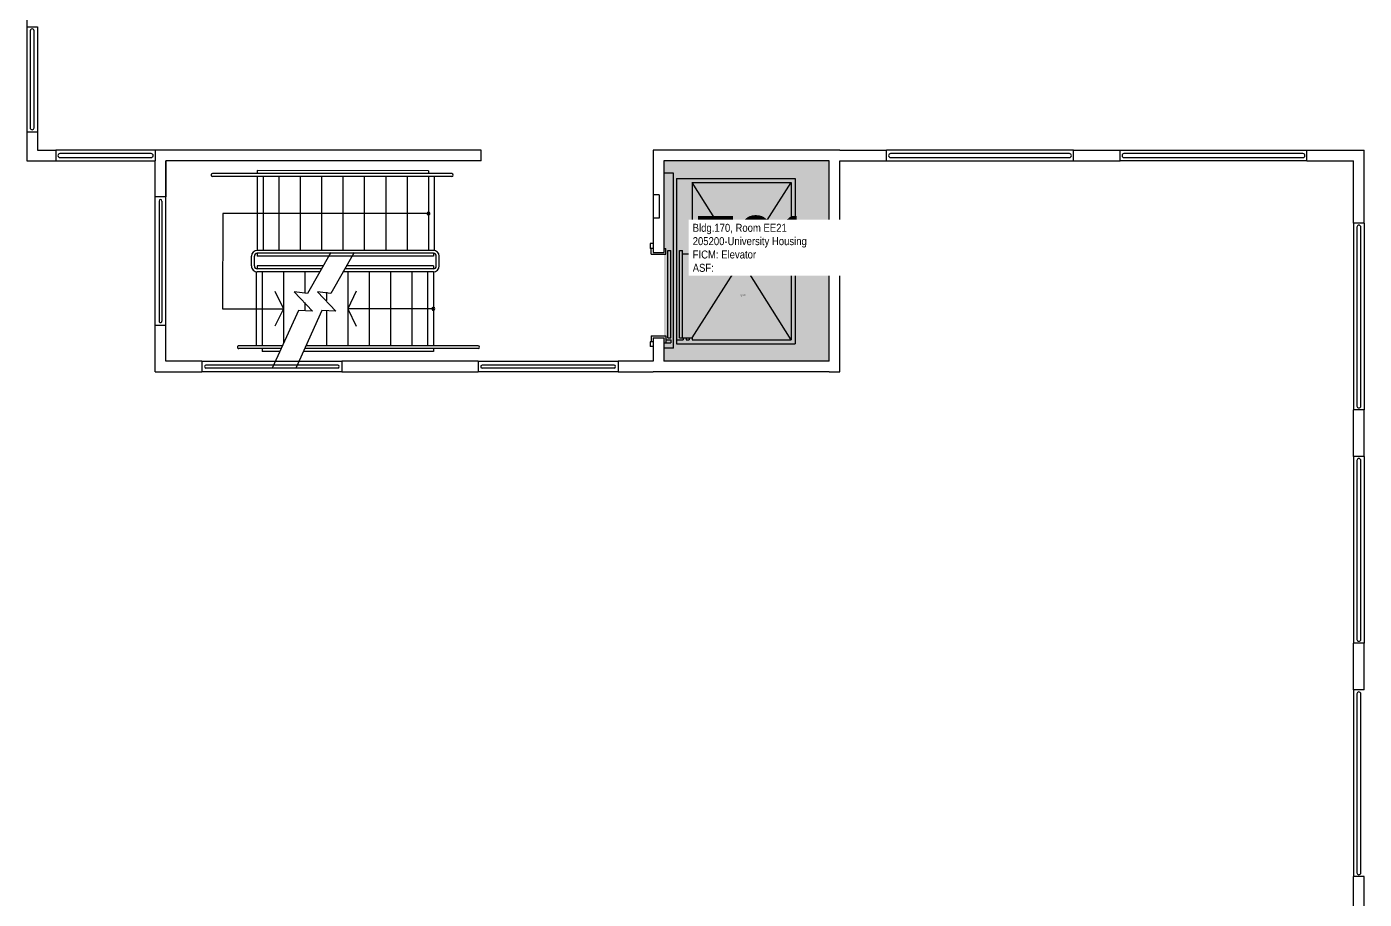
# Model space of a CAD drawing. Header units: inches. Extents: x -323 to 1242, y -1298 to 1967.
# Drawn here: x -249 to 438, y 1065 to 1514 of the extents above; entities that cross this region are included whole.
import ezdxf
from ezdxf.enums import TextEntityAlignment as Align

# ---------------------------------------------------------------- set-up
doc = ezdxf.new("R2010")
doc.units = ezdxf.units.IN
doc.header["$LTSCALE"] = 10
doc.header["$MEASUREMENT"] = 0
for name, color, linetype in [('A-FLOR', 3, 'CONTINUOUS'), ('A-IDEN-RNUM', 7, 'CONTINUOUS'), ('A-IDEN-SNUM', 4, 'CONTINUOUS'), ('A-IDEN-VNUM', 4, 'CONTINUOUS'), ('A-WALL', 5, 'CONTINUOUS'), ('AREA-TEXT', 3, 'CONTINUOUS'), ('Rooms-Category-Color', 7, 'CONTINUOUS'), ('Rooms-College-Color', 7, 'CONTINUOUS'), ('Rooms-Department-Color', 7, 'CONTINUOUS'), ('Rooms-Division-Color', 7, 'CONTINUOUS'), ('Rooms-Information', 7, 'CONTINUOUS')]:
    doc.layers.add(name, color=color, linetype=linetype)
doc.styles.add('CP_AREA', font='arial.ttf', dxfattribs={"height": 15})
doc.styles.add('CP_ROOMSNUMBER', font='arial.ttf', dxfattribs={"height": 1})
doc.styles.add('CP_ROOMVNUMBER', font='arial.ttf', dxfattribs={"width": 0.85, "height": 0.075})

msp = doc.modelspace()

# ---------------------------------------------------------------- hatches: boundary and pattern name
at = {"layer": 'Rooms-Category-Color', "true_color": 0xadadad}
msp.add_hatch(color=253, dxfattribs=at).paths.add_polyline_path([(163.02, 1342), (78.02, 1342), (78.03, 1445), (163.03, 1445)])
at = {"layer": 'Rooms-College-Color', "true_color": 0xadadad}
msp.add_hatch(color=253, dxfattribs=at).paths.add_polyline_path([(163.02, 1342), (78.02, 1342), (78.03, 1445), (163.03, 1445)])
at = {"layer": 'Rooms-Department-Color', "true_color": 0xacacac}
msp.add_hatch(color=253, dxfattribs=at).paths.add_polyline_path([(163.02, 1342), (78.02, 1342), (78.03, 1445), (163.03, 1445)])
at = {"layer": 'Rooms-Division-Color', "true_color": 0xadadad}
msp.add_hatch(color=253, dxfattribs=at).paths.add_polyline_path([(163.02, 1342), (78.02, 1342), (78.03, 1445), (163.03, 1445)])

# ---------------------------------------------------------------- linework, layer by layer
at = {"layer": 'A-FLOR'}
for p, q in [((-247.72, 1511.98), (-247.72, 1462.03)), ((-245.72, 1462.03), (-245.72, 1511.98)), ((-185.5, 1448.76), (-232.45, 1448.76)), ((-232.45, 1446.76), (-185.5, 1446.76)), ((286.53, 1448.75), (194.53, 1448.75)), ((194.53, 1446.75), (286.53, 1446.75)), ((406.53, 1448.75), (314.53, 1448.75)), ((314.53, 1446.75), (406.53, 1446.75)), ((-30.97, 1438.5), (-153.97, 1438.51)), ((-30.97, 1437), (-153.97, 1437.01)), ((-130.97, 1437.01), (-130.98, 1399.01)), ((-42.97, 1440), (-130.97, 1440.01)), ((-130.97, 1440.01), (-130.97, 1438.51)), ((-127.97, 1437.01), (-127.98, 1399.01)), ((-119.97, 1437.01), (-119.98, 1399.01)), ((-108.97, 1437.01), (-108.98, 1399.01)), ((-97.97, 1437.01), (-97.98, 1399.01)), ((-86.97, 1437.01), (-86.98, 1399.01)), ((-75.97, 1437), (-75.98, 1399)), ((-64.97, 1437), (-64.98, 1399)), ((-53.97, 1437), (-53.98, 1399)), ((-42.97, 1437), (-42.98, 1399)), ((-42.97, 1440), (-42.97, 1438.5)), ((-39.97, 1437), (-39.98, 1398.96)), ((83.03, 1438.75), (78.03, 1438.75)), ((83.02, 1348.75), (83.03, 1438.75)), ((84.53, 1436), (84.52, 1351)), ((84.53, 1436), (145.53, 1436)), ((92.53, 1434), (92.52, 1397)), ((92.52, 1354), (143.53, 1434)), ((143.52, 1353), (92.53, 1434)), ((92.53, 1434), (143.53, 1434)), ((143.53, 1434), (143.52, 1353)), ((145.53, 1436), (145.52, 1351)), ((-181.48, 1424.4), (-181.48, 1362.62)), ((-179.98, 1424.4), (-179.98, 1362.62)), ((-148.76, 1418.01), (-148.77, 1369.01)), ((-42.98, 1418), (-148.76, 1418.01)), ((434.28, 1410.99), (434.28, 1318.99)), ((436.28, 1318.99), (436.28, 1410.99)), ((-133.98, 1391.01), (-133.98, 1396.01)), ((-132.48, 1391.01), (-132.48, 1396.01)), ((-40.48, 1399), (-130.98, 1399.01)), ((-130.98, 1397.51), (-130.98, 1396.01)), ((-40.48, 1397.5), (-130.98, 1397.51)), ((-40.48, 1396), (-130.98, 1396.01)), ((-93.13, 1398.01), (-105.09, 1376.91)), ((-81.13, 1398.01), (-93.09, 1376.91)), ((-40.48, 1397.5), (-40.48, 1396)), ((-38.98, 1391), (-38.98, 1396)), ((-37.48, 1391), (-37.48, 1396)), ((72.52, 1402.49), (71.02, 1402.49)), ((71.02, 1402.49), (71.02, 1399.99)), ((72.52, 1399.99), (71.02, 1399.99)), ((72.52, 1399.99), (71.52, 1399.99)), ((71.52, 1397), (71.52, 1399.99)), ((71.52, 1397), (79.02, 1397)), ((78.02, 1400), (79.02, 1400)), ((79.02, 1397), (79.02, 1400)), ((80.02, 1399), (81.52, 1399)), ((80.02, 1354), (80.02, 1399)), ((81.52, 1354), (81.52, 1399)), ((86.02, 1354), (86.02, 1399)), ((86.02, 1399), (87.52, 1399)), ((87.52, 1354), (87.52, 1399)), ((92.52, 1397), (87.52, 1397)), ((-130.98, 1391.01), (-130.98, 1389.51)), ((-97.24, 1391.01), (-130.98, 1391.01)), ((-98.09, 1389.51), (-130.98, 1389.51)), ((-40.48, 1389.5), (-86.09, 1389.51)), ((-40.48, 1391), (-85.24, 1391.01)), ((-40.48, 1391), (-40.48, 1389.5)), ((-131.48, 1388.01), (-131.48, 1350.01)), ((-98.94, 1388.01), (-130.98, 1388.01)), ((-128.48, 1388.01), (-128.48, 1350.01)), ((-117.48, 1388.01), (-117.48, 1351.35)), ((-106.48, 1388.01), (-106.48, 1377.33)), ((-40.48, 1388), (-86.94, 1388.01)), ((-84.48, 1388.01), (-84.48, 1350.01)), ((-73.48, 1388), (-73.48, 1350)), ((-62.48, 1388), (-62.48, 1350)), ((-51.48, 1388), (-51.48, 1350)), ((-43.48, 1388), (-43.48, 1350)), ((-40.48, 1388), (-40.48, 1350)), ((-121.87, 1378.01), (-117.48, 1369.01)), ((-111.94, 1377.74), (-102.56, 1367.78)), ((-105.09, 1376.91), (-111.94, 1377.74)), ((-99.94, 1377.74), (-90.56, 1367.78)), ((-93.09, 1376.91), (-99.94, 1377.74)), ((-95.48, 1377.45), (-95.48, 1373.25)), ((-80.08, 1378), (-84.48, 1369.01)), ((-148.77, 1369.01), (-117.48, 1369.01)), ((-117.48, 1369.01), (-121.87, 1360.01)), ((-106.48, 1372.19), (-106.48, 1368.2)), ((-95.48, 1368.24), (-95.48, 1350.01)), ((-84.48, 1369.01), (-80.08, 1360)), ((-40.48, 1369), (-84.48, 1369.01)), ((-109.79, 1368.08), (-123.07, 1338.76)), ((-97.79, 1368.08), (-111.07, 1338.76)), ((-102.56, 1367.78), (-109.79, 1368.08)), ((-90.56, 1367.78), (-97.79, 1368.08)), ((71.52, 1355), (79.02, 1355)), ((71.52, 1355), (71.52, 1352.02)), ((79.02, 1355), (79.02, 1353)), ((-118.09, 1350.01), (-140.48, 1350.01)), ((-118.77, 1348.51), (-140.48, 1348.51)), ((-128.48, 1348.51), (-128.48, 1347.01)), ((-17.48, 1348.5), (-106.77, 1348.51)), ((-17.48, 1350), (-106.09, 1350.01)), ((-40.48, 1348.5), (-40.48, 1347)), ((71.02, 1352.02), (71.02, 1349.52)), ((72.52, 1352.02), (71.02, 1352.02)), ((72.52, 1349.52), (71.02, 1349.52)), ((78.02, 1351.5), (81.52, 1351.5)), ((83.02, 1348.75), (78.02, 1348.75)), ((79.02, 1353), (81.52, 1353)), ((79.02, 1352.75), (79.02, 1351.75)), ((80.02, 1354), (81.52, 1354)), ((81.52, 1353), (81.52, 1351.5)), ((84.52, 1353), (88.02, 1353)), ((84.52, 1351), (145.52, 1351)), ((86.02, 1354), (87.52, 1354)), ((88.02, 1354), (88.02, 1353)), ((88.02, 1354), (92.52, 1354)), ((89.52, 1354), (89.52, 1353)), ((89.52, 1353), (91.02, 1353)), ((91.02, 1354), (91.02, 1353)), ((92.52, 1354), (92.52, 1353)), ((92.52, 1353), (143.52, 1353)), ((-119.45, 1347.01), (-128.48, 1347.01)), ((-40.48, 1347), (-107.45, 1347.01)), ((-89.59, 1340.01), (-157.37, 1340.01)), ((-89.59, 1338.51), (-157.37, 1338.51)), ((52.41, 1340), (-15.37, 1340)), ((52.41, 1338.5), (-15.37, 1338.5)), ((434.28, 1291), (434.28, 1199)), ((436.28, 1199), (436.28, 1291)), ((434.28, 1171), (434.28, 1079)), ((436.28, 1079), (436.28, 1171))]:
    msp.add_line(p, q, dxfattribs=at)
for centre, radius, start, end in [((-246.72, 1511.98), 1, 359.99995, 179.99995), ((-246.72, 1462.03), 1, 179.99995, 359.99995), ((-232.45, 1447.76), 1, 89.99995, 269.99995), ((-185.5, 1447.76), 1, 269.99995, 89.99995), ((194.53, 1447.75), 1, 89.99892, 269.99892), ((286.53, 1447.75), 1, 269.99892, 89.99892), ((314.53, 1447.75), 1, 89.99892, 269.99892), ((406.53, 1447.75), 1, 269.99892, 89.99892), ((-153.97, 1437.76), 0.75, 89.99835, 269.99835), ((-30.97, 1437.75), 0.75, 269.99835, 89.99835), ((-180.73, 1424.4), 0.75, 359.99835, 179.99835), ((-42.98, 1418), 0.75, 359.99835, 179.99835), ((-42.98, 1418), 0.75, 179.99835, 359.99835), ((435.28, 1410.99), 1, 0, 180), ((-130.98, 1396.01), 3, 89.99835, 179.99835), ((-130.98, 1396.01), 1.5, 89.99835, 179.99835), ((-40.48, 1396), 3, 359.99835, 89.99835), ((-40.48, 1396), 1.5, 359.99835, 89.99835), ((-130.98, 1391.01), 3, 179.99835, 269.99835), ((-130.98, 1391.01), 1.5, 179.99835, 269.99835), ((-40.48, 1391), 1.5, 269.99835, 359.99835), ((-40.48, 1391), 3, 269.99835, 359.99835), ((-40.48, 1369), 0.75, 359.99835, 179.99835), ((-40.48, 1369), 0.75, 179.99835, 359.99835), ((-180.73, 1362.62), 0.75, 179.99835, 359.99835), ((-140.48, 1349.26), 0.75, 89.99835, 269.99835), ((-17.48, 1349.25), 0.75, 269.99835, 89.99835), ((-157.37, 1339.26), 0.75, 89.99835, 269.99835), ((-89.59, 1339.26), 0.75, 269.99835, 89.99835), ((-15.37, 1339.25), 0.75, 89.99835, 269.99835), ((52.41, 1339.25), 0.75, 269.99835, 89.99835), ((435.28, 1318.99), 1, 180, 0), ((435.28, 1291), 1, 0, 180), ((435.28, 1199), 1, 180, 0), ((435.28, 1171), 1, 0, 180), ((435.28, 1079), 1, 180, 0)]:
    msp.add_arc(centre, radius, start, end, dxfattribs=at)
at = {"layer": 'A-WALL'}
for p, q in [((-249.47, 1529.01), (-249.47, 1514.01)), ((-249.47, 1514.01), (-243.97, 1514.01)), ((-249.47, 1514.01), (-249.47, 1460.01)), ((-243.97, 1514.01), (-243.97, 1460.01)), ((-249.47, 1460.01), (-243.97, 1460.01)), ((-249.47, 1460.01), (-249.47, 1445.01)), ((-243.97, 1460.01), (-243.97, 1450.51)), ((-249.47, 1445.01), (-234.47, 1445.01)), ((-243.97, 1450.51), (-234.47, 1450.51)), ((-234.47, 1450.51), (-234.47, 1445.01)), ((-183.47, 1450.51), (-234.47, 1450.51)), ((-234.47, 1445.01), (-183.47, 1445.01)), ((-183.48, 1426.51), (-183.47, 1445.01)), ((-15.97, 1450.5), (-183.47, 1450.51)), ((-183.47, 1450.51), (-183.47, 1445.01)), ((-177.97, 1445.01), (-177.98, 1426.51)), ((-177.98, 1426.51), (-177.97, 1445.01)), ((-15.97, 1445), (-177.97, 1445.01)), ((-15.97, 1445), (-15.97, 1450.5)), ((72.53, 1450.5), (72.52, 1427.5)), ((168.53, 1450.5), (72.53, 1450.5)), ((78.03, 1445), (78.02, 1398)), ((163.03, 1445), (78.03, 1445)), ((163.02, 1342), (163.03, 1445)), ((168.52, 1336.5), (168.53, 1445)), ((168.53, 1450.5), (192.52, 1450.5)), ((168.53, 1445), (192.52, 1445)), ((192.52, 1445), (192.52, 1450.5)), ((288.53, 1450.5), (192.52, 1450.5)), ((192.52, 1445), (288.53, 1445)), ((288.53, 1450.5), (312.53, 1450.5)), ((288.53, 1445), (288.53, 1450.5)), ((288.53, 1445), (312.53, 1445)), ((312.53, 1450.5), (408.53, 1450.5)), ((312.53, 1445), (312.53, 1450.5)), ((408.53, 1445), (312.53, 1445)), ((408.53, 1450.5), (438.03, 1450.5)), ((408.53, 1445), (408.53, 1450.5)), ((408.53, 1445), (432.53, 1445)), ((432.53, 1413), (432.53, 1445)), ((438.03, 1413), (438.03, 1450.5)), ((-177.98, 1426.51), (-183.48, 1426.51)), ((-183.48, 1360.51), (-183.48, 1426.51)), ((-177.98, 1360.51), (-177.98, 1426.51)), ((72.52, 1427.5), (72.52, 1415.5)), ((75.52, 1427.5), (72.52, 1427.5)), ((75.52, 1427.5), (75.52, 1415.5)), ((72.52, 1415.5), (72.52, 1398)), ((75.52, 1415.5), (72.52, 1415.5)), ((432.53, 1413), (432.53, 1317)), ((438.03, 1413), (432.53, 1413)), ((438.03, 1413), (438.03, 1317)), ((72.52, 1398), (78.02, 1398)), ((-183.48, 1360.51), (-177.98, 1360.51)), ((-183.48, 1336.51), (-183.48, 1360.51)), ((-177.98, 1342.01), (-177.98, 1360.51)), ((72.52, 1354), (72.52, 1342)), ((72.52, 1354), (78.02, 1354)), ((78.02, 1354), (78.02, 1342)), ((-159.48, 1342.01), (-177.98, 1342.01)), ((-159.48, 1342.01), (-87.48, 1342.01)), ((-159.48, 1342.01), (-159.48, 1336.51)), ((-87.48, 1342.01), (-87.48, 1336.51)), ((-17.48, 1342), (-87.48, 1342.01)), ((-17.48, 1342), (54.52, 1342)), ((-17.48, 1342), (-17.48, 1336.5)), ((72.52, 1342), (54.52, 1342)), ((54.52, 1342), (54.52, 1336.5)), ((163.02, 1342), (78.02, 1342)), ((-183.48, 1336.51), (-159.48, 1336.51)), ((-87.48, 1336.51), (-159.48, 1336.51)), ((-87.48, 1336.51), (-17.48, 1336.5)), ((54.52, 1336.5), (-17.48, 1336.5)), ((54.52, 1336.5), (72.52, 1336.5)), ((163.02, 1336.5), (72.52, 1336.5)), ((163.02, 1336.5), (168.52, 1336.5)), ((432.53, 1293), (432.53, 1317)), ((438.03, 1317), (432.53, 1317)), ((438.03, 1293), (438.03, 1317)), ((432.53, 1293), (432.53, 1197)), ((438.03, 1293), (432.53, 1293)), ((438.03, 1293), (438.03, 1197)), ((432.53, 1173), (432.53, 1197)), ((438.03, 1197), (432.53, 1197)), ((438.03, 1173), (438.03, 1197)), ((432.53, 1173), (432.53, 1077)), ((438.03, 1173), (432.53, 1173)), ((432.53, 1053), (432.53, 1077)), ((438.03, 1077), (432.53, 1077)), ((438.03, 1053), (438.03, 1077))]:
    msp.add_line(p, q, dxfattribs=at)

# ---------------------------------------------------------------- texts
at = {"layer": 'A-IDEN-RNUM', "style": 'CP_ROOMSNUMBER'}
msp.add_text('0E21-00', height=0.36, rotation=0.31835, dxfattribs=at).set_placement((117.69, 1375.37))
at = {"layer": 'A-IDEN-SNUM', "style": 'CP_ROOMSNUMBER'}
msp.add_text('1700EE2100', height=0.36, rotation=0.31835, dxfattribs=at).set_placement((117.25, 1375.88))
at = {"layer": 'A-IDEN-VNUM', "style": 'CP_ROOMVNUMBER', "width": 0.85}
msp.add_text('E21', height=28.8, dxfattribs=at).set_placement((92.84, 1387.93))
at = {"layer": 'AREA-TEXT', "style": 'CP_AREA', "width": 0.75}
msp.add_text('61 SF', height=12, dxfattribs=at).set_placement((120.52, 1393.5), align=Align.MIDDLE_CENTER)

# ---------------------------------------------------------------- next in the draw order: texts
at = {"layer": 'Rooms-Information', "insert": (92.84, 1387.93), "char_height": 4.1143, "width": 92.16, "attachment_point": 7, "style": 'CP_ROOMVNUMBER', "bg_fill": 3, "box_fill_scale": 1.5, "bg_fill_color": 256, "bg_fill_true_color": 13158600, "bg_fill_transparency": 0}
msp.add_mtext('Bldg.170, Room EE21^M^J205200-University Housing^M^JFICM: Elevator^M^JASF: ', dxfattribs=at)

doc.saveas('drawing.dxf')
